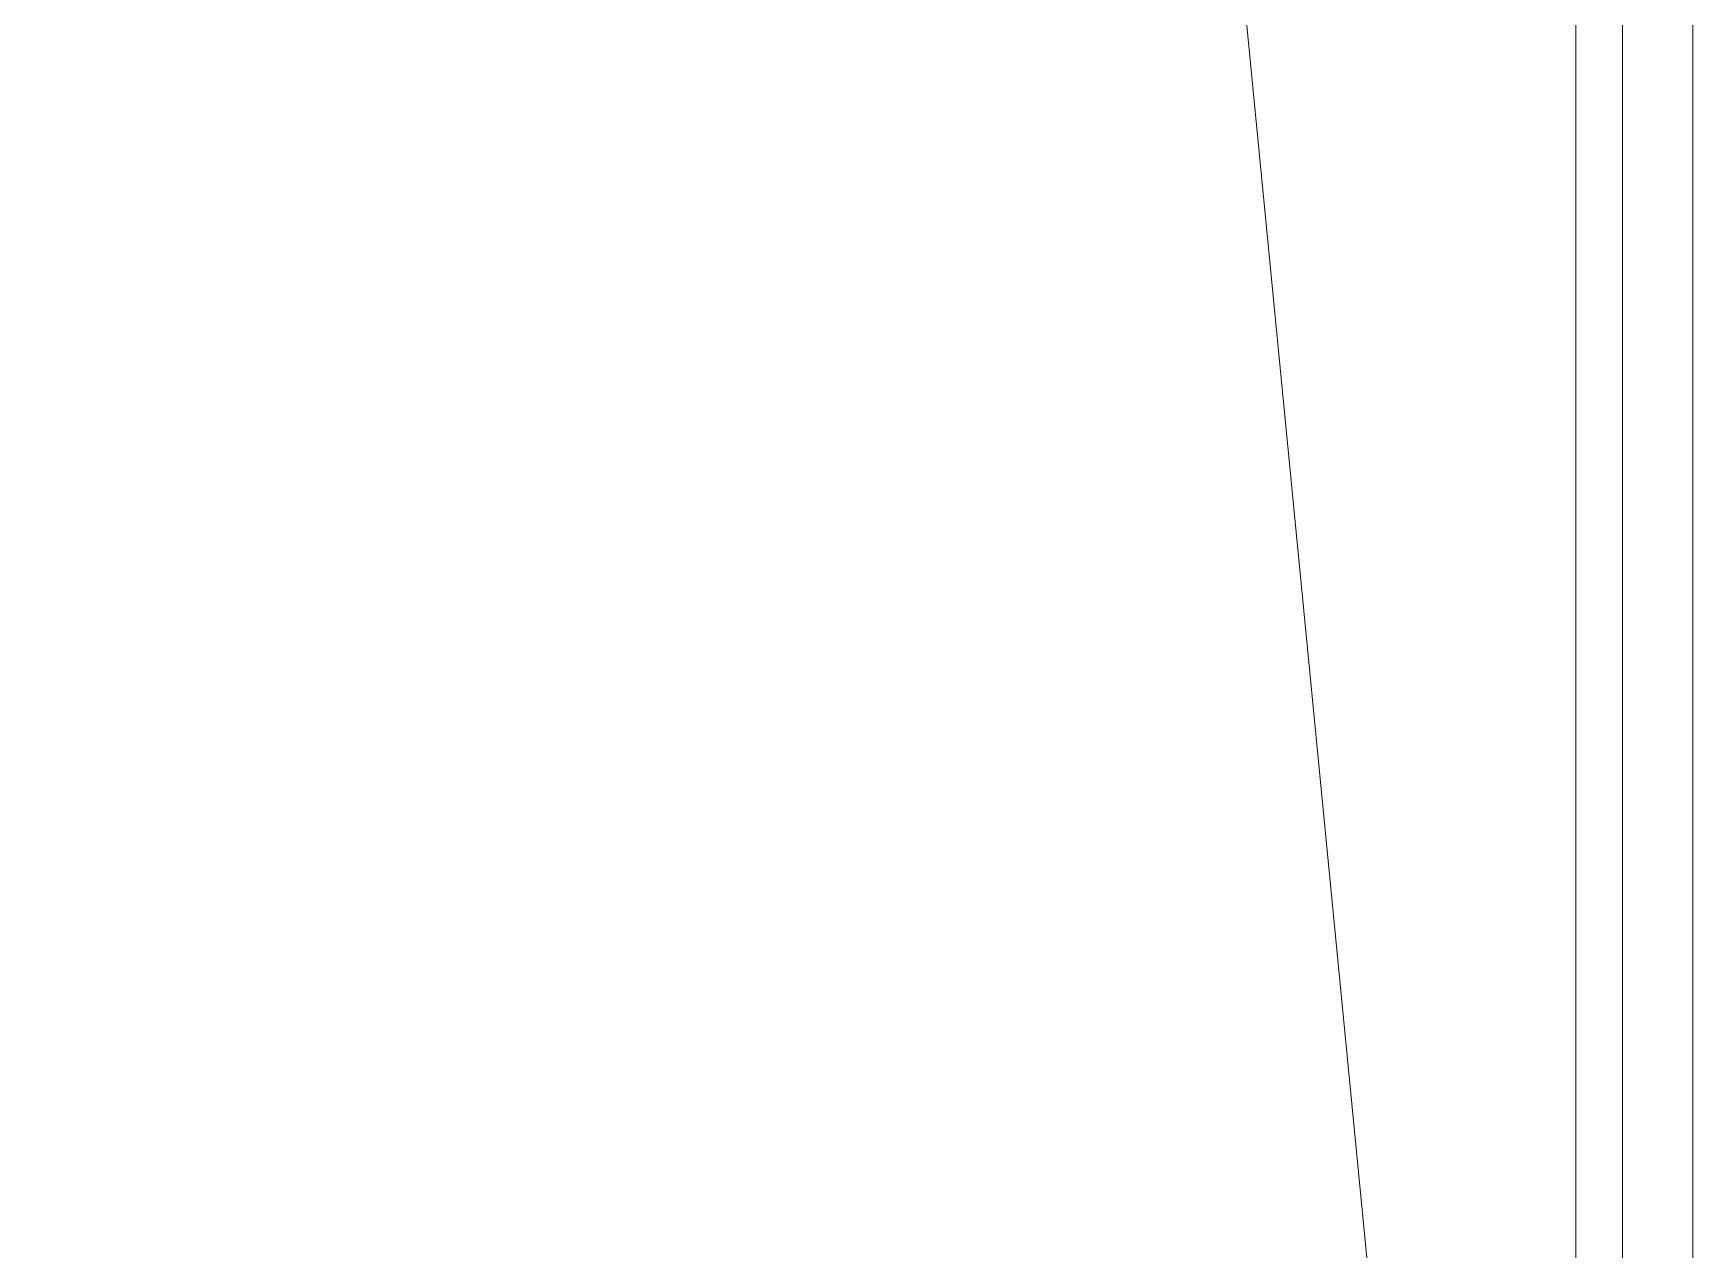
# Model space of a CAD drawing. Header units: inches. Extents: x -536 to 545, y -65 to 280.
# Drawn here: x -128.01 to -121.74, y 6.84 to 11.44 of the extents above; entities that cross this region are included whole.
import ezdxf

# ---------------------------------------------------------------- set-up
doc = ezdxf.new("R2010")
doc.units = ezdxf.units.IN
doc.header["$MEASUREMENT"] = 0
for name, color, linetype, lineweight in [('A-FLOR-HRAL', 11, 'Continuous', 9), ('A-WALL', 113, 'Continuous', 13), ('A-WALL-PATT', 111, 'Continuous', 13), ('Q-CASE', 31, 'Continuous', 9)]:
    doc.layers.add(name, color=color, linetype=linetype, lineweight=lineweight)

# ---------------------------------------------------------------- blocks, each defined once
blk = doc.blocks.new('Casework 43 - Casework 16-1373929-Fireplace - Angled')
at = {"layer": 'Q-CASE'}
blk.add_line((-122.0008, 2.5), (-122.0008, 36.5), dxfattribs=at)
blk = doc.blocks.new('Railing - 3_4_-1407952-Fireplace - Angled')
at = {"layer": 'A-FLOR-HRAL'}
blk.add_line((-121.7356, 2.5), (-121.7356, 36.5), dxfattribs=at)
blk = doc.blocks.new('Railing - Railing-1407735-Fireplace - Angled')
blk.add_blockref('Railing - 3_4_-1407952-Fireplace - Angled', (0, 0))
blk = doc.blocks.new('Walls 7 - Walls 7-V122-Fireplace - Section - East')
at = {"layer": 'A-WALL-PATT', "lineweight": 9}
h = blk.add_hatch(dxfattribs=at)
h.set_pattern_fill('FP_150', color=256, style=0, pattern_type=2)
h.set_pattern_definition([(180, (-103.9, 31.27), (-48.57, 143.74), [42.426, 0, 0, 0]), (180, (-104.89, 54.48), (-48.57, 143.74), [42.426, 0, 0, 0]), (180, (-105.55, 69.95), (-48.57, 143.74), [42.426, 0, 0, 0]), (180, (-105.89, 77.68), (-48.57, 143.74), [42.426, 0, 0, 0]), (180, (-106.55, 93.15), (-48.57, 143.74), [42.426, 0, 0, 0]), (180, (-107.21, 108.63), (-48.57, 143.74), [42.426, 0, 0, 0]), (180, (-108.03, 127.97), (-48.57, 143.74), [42.426, 0, 0, 0]), (180, (-108.7, 143.44), (-48.57, 143.74), [42.426, 0, 0, 0]), (180, (-103.88, 30.9), (-48.57, 143.74), [42.426, 0, 0, 0]), (180, (-104.88, 54.1), (-48.57, 143.74), [42.426, 0, 0, 0]), (180, (-105.54, 69.57), (-48.57, 143.74), [42.426, 0, 0, 0]), (180, (-105.87, 77.31), (-48.57, 143.74), [42.426, 0, 0, 0]), (180, (-106.53, 92.78), (-48.57, 143.74), [42.426, 0, 0, 0]), (180, (-107.19, 108.25), (-48.57, 143.74), [42.426, 0, 0, 0]), (180, (-108.02, 127.59), (-48.57, 143.74), [42.426, 0, 0, 0]), (180, (-108.68, 143.06), (-48.57, 143.74), [42.426, 0, 0, 0]), (92.45, (-136.427, 31.267), (-42.427, 0.0001), [22.854, -121.015]), (92.45, (-114.79, 54.475), (-42.427, 0.0001), [15.11, -128.758]), (92.45, (-136.667, 69.946), (-42.427, 0.0001), [7.368, -136.5]), (92.45, (-144.07, 77.68), (-42.427, 0.0001), [15.11, -128.758]), (92.45, (-122.81, 93.154), (-42.427, 0.0001), [15.11, -128.758]), (92.45, (-138.32, 108.626), (-42.427, 0.0001), [18.983, -124.886]), (92.45, (-114.4, 127.965), (-42.427, 0.0001), [15.11, -128.758]), (92.45, (-139.81, 143.437), (-42.427, 0.0001), [8.367, -135.5]), (92.45, (-136.16, 31.267), (-42.427, 0.0001), [22.854, -121.015]), (92.45, (-114.527, 54.475), (-42.427, 0.0001), [15.11, -128.758]), (92.45, (-136.4, 69.946), (-42.427, 0.0001), [7.368, -136.5]), (92.45, (-143.803, 77.68), (-42.427, 0.0001), [15.11, -128.758]), (92.45, (-122.545, 93.154), (-42.427, 0.0001), [15.11, -128.758]), (92.45, (-138.056, 108.626), (-42.427, 0.0001), [18.983, -124.886]), (92.45, (-114.134, 127.965), (-42.427, 0.0001), [15.11, -128.758]), (92.45, (-139.545, 143.437), (-42.427, 0.0001), [8.367, -135.5])])
h.paths.add_polyline_path([(-167.0986, -12.5), (-167.2478, -10.7557), (-167.2954, -12.5)], flags=0)
h.paths.add_polyline_path([(-166.8859, 2.5), (-144.071, 2.5), (-145.7089, 14.3864), (-147.6235, 34.0509), (-149.538, 59.1507), (-149.7531, 62.6189), (-165.2446, 62.6189), (-166.7652, 6.9201)], flags=0)
h.paths.add_polyline_path([(-122.5473, 2.5), (-128.4008, 62.6189), (-139.6818, 62.6189), (-139.6818, 23.4595), (-140.1475, 6.9201), (-140.5651, 2.5), (-134.9583, 2.5)], flags=0)
at = {"layer": 'A-WALL', "lineweight": 18}
blk.add_line((-122.5473, 2.5), (-128.4008, 62.6189), dxfattribs=at)

msp = doc.modelspace()

# ---------------------------------------------------------------- linework, layer by layer
at = {"layer": 'A-WALL', "lineweight": 18}
msp.add_line((-122.17757, 2.5), (-122.17757, 38.875), dxfattribs=at)

# ---------------------------------------------------------------- block references
at = {"layer": 'A-FLOR-HRAL'}
msp.add_blockref('Railing - Railing-1407735-Fireplace - Angled', (0, 0), dxfattribs=at)
at = {"layer": 'A-WALL', "lineweight": 18}
msp.add_blockref('Walls 7 - Walls 7-V122-Fireplace - Section - East', (0, 0), dxfattribs=at)
at = {"layer": 'Q-CASE'}
msp.add_blockref('Casework 43 - Casework 16-1373929-Fireplace - Angled', (0, 0), dxfattribs=at)

doc.saveas('drawing.dxf')
